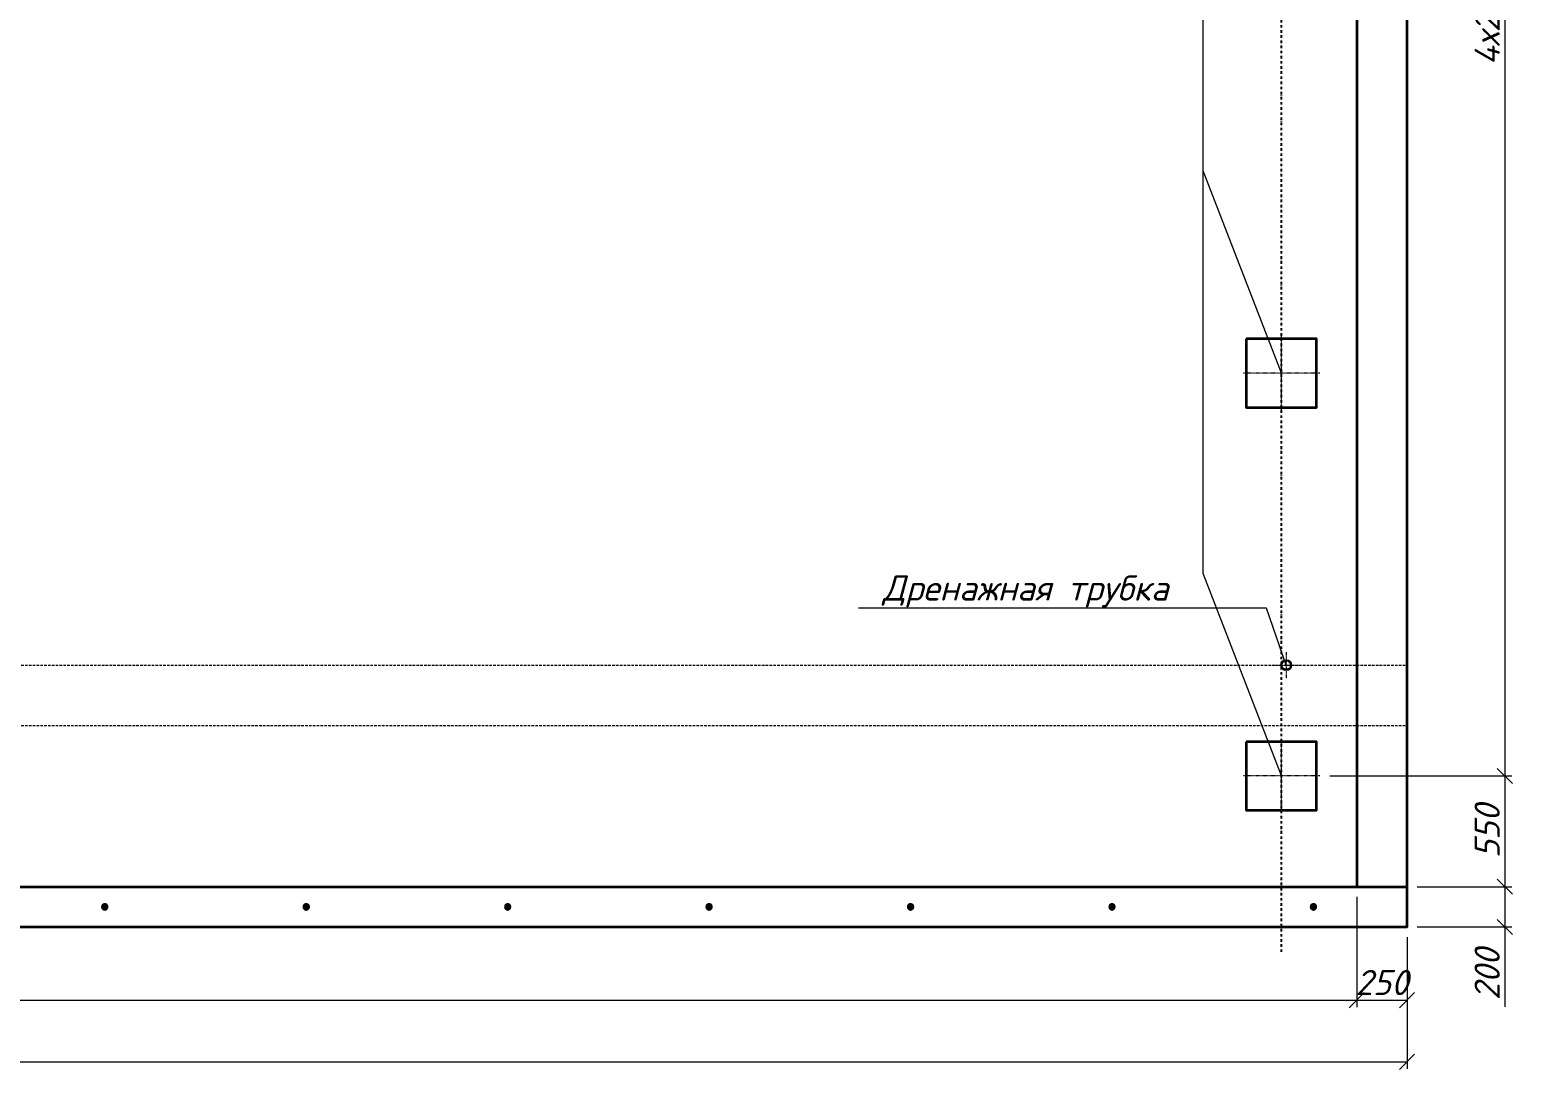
# Model space of a CAD drawing. Header units: millimetres. Extents: x 1000 to 42206, y 911 to 20189.
# Drawn here: x 34603 to 41963, y 911 to 6074 of the extents above; entities that cross this region are included whole.
import ezdxf
from ezdxf import colors
from ezdxf.entities.mleader import LeaderData, LeaderLine
from ezdxf.math import Vec2, Vec3

# ---------------------------------------------------------------- set-up
doc = ezdxf.new("R2010")
doc.units = ezdxf.units.MM
doc.set_wipeout_variables(frame=1)
doc.linetypes.add('DASHDOT', pattern=[25.4, 12.7, -6.35, 0, -6.35])
doc.linetypes.add('DASHED', pattern=[19.05, 12.7, -6.35])
doc.layers.add('$ Оси', color=20, linetype='DASHDOT')
doc.layers.add('$ Пунктир', color=3, linetype='DASHED')
for name, color, linetype, lineweight in [('$ Слои конструкции $', 7, 'Continuous', 35), ('$Выноски', 5, 'Continuous', 13), ('$Оси', 1, 'DASHDOT', 13), ('$Пунктир', 3, 'DASHED', 13), ('$Размеры', 5, 'Continuous', 13), ('$Слои конструкции', 7, 'Continuous', 35), ('$Тонкие', 8, 'Continuous', 13)]:
    doc.layers.add(name, color=color, linetype=linetype, lineweight=lineweight)
doc.styles.add('@ТРАНСПРОЕКТ', font='isocpeur.ttf', dxfattribs={"oblique": 15})
doc.dimstyles.new('@TN  1-50', dxfattribs={"dimscale": 50, "dimtxt": 2.5, "dimasz": 1.5, "dimexe": 0.7, "dimexo": 1, "dimgap": 0.5, "dimtad": 1, "dimdec": 0, "dimzin": 0, "dimdsep": 46, "dimtxsty": '@ТРАНСПРОЕКТ', "dimblk": 'OBLIQUE', "dimcen": 0, "dimclrd": 5, "dimclre": 5, "dimclrt": 5, "dimaunit": 1, "dimadec": 3, "dimazin": 0, "dimtfac": 1, "dimtdec": 0, "dimtofl": 0, "dimtmove": 0, "dimatfit": 3, "dimfxl": 1, "dimtolj": 1, "dimtzin": 0, "dimlwd": 13, "dimlwe": 13, "dimarcsym": 0})

# ---------------------------------------------------------------- blocks, each defined once
blk = doc.blocks.new('_Oblique')
at = {"color": 0, "linetype": 'ByBlock', "lineweight": -2}
blk.add_line((-0.5, -0.5), (0.5, 0.5), dxfattribs=at)
blk = doc.blocks.new('*D103')
at = {"layer": '$Размеры', "color": 5, "linetype": 'Continuous', "lineweight": 13, "transparency": 16777216}
for p, q in [((15510.9, 1568.1), (15510.9, 913.7)), ((41440.9, 1568.1), (41440.9, 913.7)), ((15510.9, 948.7), (41440.9, 948.7))]:
    blk.add_line(p, q, dxfattribs=at)
at = {"layer": 'Defpoints', "color": 0, "transparency": 16777216}
for p in [(15510.9, 1618.1), (41440.9, 1618.1), (41440.9, 948.7)]:
    blk.add_point(p, dxfattribs=at)
at = {"layer": '$Размеры', "color": 5, "lineweight": 13, "transparency": 16777216, "xscale": 75, "yscale": 75, "zscale": 75, "rotation": 180}
blk.add_blockref('_Oblique', (15510.9, 948.7), dxfattribs=at)
at = {"layer": '$Размеры', "color": 5, "lineweight": 13, "transparency": 16777216, "xscale": 75, "yscale": 75, "zscale": 75}
blk.add_blockref('_Oblique', (41440.9, 948.7), dxfattribs=at)
at = {"layer": '$Размеры', "color": 5, "transparency": 16777216, "insert": (28475.9, 1036.2), "char_height": 125, "attachment_point": 5, "style": '@ТРАНСПРОЕКТ'}
blk.add_mtext('\\A1;25930', dxfattribs=at)
blk = doc.blocks.new('*D112')
at = {"layer": '$Размеры', "color": 5, "linetype": 'Continuous', "lineweight": 13, "transparency": 16777216}
for p, q in [((41056.9, 10368.1), (41960.8, 10368.1)), ((41925.8, 10368.1), (41925.8, 2368.1)), ((41056.9, 2368.1), (41960.8, 2368.1))]:
    blk.add_line(p, q, dxfattribs=at)
at = {"layer": 'Defpoints', "color": 0, "transparency": 16777216}
for p in [(41006.9, 10368.1), (41006.9, 2368.1), (41925.8, 2368.1)]:
    blk.add_point(p, dxfattribs=at)
at = {"layer": '$Размеры', "color": 5, "lineweight": 13, "transparency": 16777216, "xscale": 75, "yscale": 75, "zscale": 75}
for p, rotation in [((41925.8, 10368.1), 90), ((41925.8, 2368.1), 270)]:
    blk.add_blockref('_Oblique', p, dxfattribs=dict(at, rotation=rotation))
at = {"layer": '$Размеры', "color": 5, "transparency": 16777216, "insert": (41838.3, 6368.1), "char_height": 125, "attachment_point": 5, "rotation": 90, "style": '@ТРАНСПРОЕКТ'}
blk.add_mtext('\\A1;4х2000=8000', dxfattribs=at)
blk = doc.blocks.new('*D113')
at = {"layer": '$Размеры', "color": 5, "linetype": 'Continuous', "lineweight": 13, "transparency": 16777216}
for p, q in [((41056.9, 2368.1), (41960.8, 2368.1)), ((41925.8, 2368.1), (41925.8, 1818.1)), ((41490.9, 1818.1), (41960.8, 1818.1))]:
    blk.add_line(p, q, dxfattribs=at)
at = {"layer": 'Defpoints', "color": 0, "transparency": 16777216}
for p in [(41006.9, 2368.1), (41440.9, 1818.1), (41925.8, 1818.1)]:
    blk.add_point(p, dxfattribs=at)
at = {"layer": '$Размеры', "color": 5, "lineweight": 13, "transparency": 16777216, "xscale": 75, "yscale": 75, "zscale": 75}
for p, rotation in [((41925.8, 2368.1), 90), ((41925.8, 1818.1), 270)]:
    blk.add_blockref('_Oblique', p, dxfattribs=dict(at, rotation=rotation))
at = {"layer": '$Размеры', "color": 5, "transparency": 16777216, "insert": (41838.3, 2093.1), "char_height": 125, "attachment_point": 5, "rotation": 90, "style": '@ТРАНСПРОЕКТ'}
blk.add_mtext('\\A1;550', dxfattribs=at)
blk = doc.blocks.new('*D114')
at = {"layer": '$Размеры', "color": 5, "linetype": 'Continuous', "lineweight": 13, "transparency": 16777216}
for p, q in [((41490.9, 1818.1), (41960.8, 1818.1)), ((41925.8, 1818.1), (41925.8, 1618.1)), ((41490.9, 1618.1), (41960.8, 1618.1)), ((41925.8, 1618.1), (41925.8, 1222.1))]:
    blk.add_line(p, q, dxfattribs=at)
at = {"layer": 'Defpoints', "color": 0, "transparency": 16777216}
for p in [(41440.9, 1818.1), (41440.9, 1618.1), (41925.8, 1618.1)]:
    blk.add_point(p, dxfattribs=at)
at = {"layer": '$Размеры', "color": 5, "lineweight": 13, "transparency": 16777216, "xscale": 75, "yscale": 75, "zscale": 75}
for p, rotation in [((41925.8, 1818.1), 90), ((41925.8, 1618.1), 270)]:
    blk.add_blockref('_Oblique', p, dxfattribs=dict(at, rotation=rotation))
at = {"layer": '$Размеры', "color": 5, "transparency": 16777216, "insert": (41838.3, 1382.6), "char_height": 125, "attachment_point": 5, "rotation": 90, "style": '@ТРАНСПРОЕКТ'}
blk.add_mtext('\\A1;200', dxfattribs=at)
blk = doc.blocks.new('*U8')
h = blk.add_hatch(color=114)
h.dxf.hatch_style = 2
h.paths.add_polyline_path([(-0.0125, 0, 1), (0.0125, 0, 1)])
h.paths.add_polyline_path([(-0.0022, 0.0046), (0.0019, 0.0046), (0.0031, 0.0091), (-0.001, 0.0091)], flags=24)
at = {"layer": '$ Слои конструкции $'}
blk.add_circle((0, 0), 0.0125, dxfattribs=at)
at = {"layer": 'Defpoints'}
blk.add_circle((0, 0), 0.0135, dxfattribs=at)
at = {"layer": 'Defpoints', "color": 250, "style": '@ТРАНСПРОЕКТ', "oblique": 15}
blk.add_text('25', height=0.003, dxfattribs=at).set_placement((-0.0024, 0.0057))
blk = doc.blocks.new('A$C57DF1AEC')
blk.add_wipeout([(-175, 170), (175, 170), (175, -170), (-175, -170)]).dxf.layer = '$Тонкие'
at = {"layer": '$Оси', "ltscale": 0.2}
for points in [[(0, -185), (0, 185)], [(-190, 0), (190, 0)]]:
    blk.add_lwpolyline(points, dxfattribs=at)
at = {"layer": '$Слои конструкции'}
blk.add_lwpolyline([(175, 170), (175, -170), (-175, -170), (-175, 170)], close=True, dxfattribs=at)
blk = doc.blocks.new('A$C56837E69')
at = {"layer": '$Слои конструкции', "xscale": -1}
for p in [(24576.1, 2185), (24576.1, 185)]:
    blk.add_blockref('A$C57DF1AEC', p, dxfattribs=at)
blk = doc.blocks.new('*D150')
at = {"layer": '$Размеры', "color": 5, "linetype": 'Continuous', "lineweight": 13, "transparency": 16777216}
for p, q in [((16060.9, 1768.1), (16060.9, 1219.8)), ((41190.9, 1768.1), (41190.9, 1219.8)), ((16060.9, 1254.8), (41190.9, 1254.8))]:
    blk.add_line(p, q, dxfattribs=at)
at = {"layer": 'Defpoints', "color": 0, "transparency": 16777216}
for p in [(16060.9, 1818.1), (41190.9, 1818.1), (41190.9, 1254.8)]:
    blk.add_point(p, dxfattribs=at)
at = {"layer": '$Размеры', "color": 5, "lineweight": 13, "transparency": 16777216, "xscale": 75, "yscale": 75, "zscale": 75, "rotation": 180}
blk.add_blockref('_Oblique', (16060.9, 1254.8), dxfattribs=at)
at = {"layer": '$Размеры', "color": 5, "lineweight": 13, "transparency": 16777216, "xscale": 75, "yscale": 75, "zscale": 75}
blk.add_blockref('_Oblique', (41190.9, 1254.8), dxfattribs=at)
at = {"layer": '$Размеры', "color": 5, "transparency": 16777216, "insert": (28625.9, 1342.3), "char_height": 125, "attachment_point": 5, "style": '@ТРАНСПРОЕКТ'}
blk.add_mtext('\\A1;25130', dxfattribs=at)
blk = doc.blocks.new('*D151')
at = {"layer": '$Размеры', "color": 5, "linetype": 'Continuous', "lineweight": 13, "transparency": 16777216}
for p, q in [((41190.9, 1768.1), (41190.9, 1219.8)), ((41440.9, 1568.1), (41440.9, 1219.8)), ((41190.9, 1254.8), (41440.9, 1254.8))]:
    blk.add_line(p, q, dxfattribs=at)
at = {"layer": 'Defpoints', "color": 0, "transparency": 16777216}
for p in [(41190.9, 1818.1), (41440.9, 1618.1), (41440.9, 1254.8)]:
    blk.add_point(p, dxfattribs=at)
at = {"layer": '$Размеры', "color": 5, "lineweight": 13, "transparency": 16777216, "xscale": 75, "yscale": 75, "zscale": 75, "rotation": 180}
blk.add_blockref('_Oblique', (41190.9, 1254.8), dxfattribs=at)
at = {"layer": '$Размеры', "color": 5, "lineweight": 13, "transparency": 16777216, "xscale": 75, "yscale": 75, "zscale": 75}
blk.add_blockref('_Oblique', (41440.9, 1254.8), dxfattribs=at)
at = {"layer": '$Размеры', "color": 5, "transparency": 16777216, "insert": (41315.9, 1342.3), "char_height": 125, "attachment_point": 5, "style": '@ТРАНСПРОЕКТ'}
blk.add_mtext('\\A1;250', dxfattribs=at)
blk = doc.blocks.new('_NONE')

msp = doc.modelspace()

# ---------------------------------------------------------------- linework, layer by layer
at = {"layer": '$Слои конструкции'}
for points in [[(15510.9, 11118.1), (15510.9, 1618.1), (41440.9, 1618.1), (41440.9, 11118.1), (15510.9, 11118.1)], [(41190.9, 10918.1), (41190.9, 1818.1)], [(15510.9, 1818.1), (41440.9, 1818.1)]]:
    msp.add_lwpolyline(points, dxfattribs=at)

# ---------------------------------------------------------------- block references
at = {"layer": '$ Слои конструкции $', "xscale": -1000, "yscale": 1000, "zscale": 1000, "rotation": 180}
for p in [(34975.9, 1718.1), (35975.9, 1718.1), (36975.9, 1718.1), (37975.9, 1718.1), (38975.9, 1718.1), (39975.9, 1718.1), (40975.9, 1718.1)]:
    msp.add_blockref('*U8', p, dxfattribs=at)

# ---------------------------------------------------------------- dimensions: what is measured, and where the dimension line sits
at = {"layer": '$Размеры'}
dim = msp.add_linear_dim(base=(41925.8, 2368.1), p1=(41006.9, 10368.1), p2=(41006.9, 2368.1), angle=90, text='4х2000=<>', dimstyle='@TN  1-50', dxfattribs=at)
dim.commit()
dim.dimension.update_dxf_attribs({"geometry": '*D112', "text_midpoint": (41838.3, 6368.1)})
for base, p1, p2, picture, middle in [((41925.8, 1818.1), (41006.9, 2368.1), (41440.9, 1818.1), '*D113', (41838.3, 2093.1)), ((41925.8, 1618.1), (41440.9, 1818.1), (41440.9, 1618.1), '*D114', (41838.3, 1382.6))]:
    dim = msp.add_linear_dim(base=base, p1=p1, p2=p2, angle=90, dimstyle='@TN  1-50', dxfattribs=at)
    dim.commit()
    dim.dimension.update_dxf_attribs({"geometry": picture, "text_midpoint": middle})
dim = msp.add_linear_dim(base=(41190.9, 1254.8), p1=(16060.9, 1818.1), p2=(41190.9, 1818.1), dimstyle='@TN  1-50', dxfattribs=at)
dim.commit()
dim.dimension.update_dxf_attribs({"geometry": '*D150', "text_midpoint": (28625.9, 1342.3)})
for base, p1, picture, middle in [((41440.9, 1254.8), (41190.9, 1818.1), '*D151', (41315.9, 1254.8)), ((41440.9, 948.7), (15510.9, 1618.1), '*D103', (28475.9, 948.7))]:
    dim = msp.add_linear_dim(base=base, p1=p1, p2=(41440.9, 1618.1), dimstyle='@TN  1-50', dxfattribs=at)
    dim.commit()
    dim.dimension.update_dxf_attribs({"geometry": picture, "text_midpoint": middle, "dimtype": 160})

# ---------------------------------------------------------------- next in the draw order: block references
at = {"layer": '$Слои конструкции'}
msp.add_blockref('A$C56837E69', (16240.8, 2183.1), dxfattribs=at)

# ---------------------------------------------------------------- next in the draw order: linework, layer by layer
at = {"layer": '$ Оси'}
msp.add_lwpolyline([(40816.9, 1494.1), (40816.9, 11331)], dxfattribs=at)
at = {"layer": '$ Пунктир'}
msp.add_circle((40840.8, 2918.1), 22, dxfattribs=at)
at = {"layer": '$Выноски'}
for points in [[(40429.3, 3372.6), (40429.3, 11372.6)], [(40816.9, 4368.2), (40429.3, 5372.6)], [(40816.9, 2368.2), (40429.3, 3372.6)]]:
    msp.add_lwpolyline(points, dxfattribs=at)
at = {"layer": '$Оси', "ltscale": 0.2}
for p, q in [((40840.8, 2982.4), (40840.8, 2853.9)), ((40769.6, 2918.1), (40911.9, 2918.1))]:
    msp.add_line(p, q, dxfattribs=at)
at = {"layer": '$Пунктир'}
for points in [[(15510.9, 2918.1), (41440.9, 2918.1)], [(15510.9, 2618.1), (41440.9, 2618.1)]]:
    msp.add_lwpolyline(points, dxfattribs=at)
msp.add_circle((40840.8, 2918.1), 25)

# ---------------------------------------------------------------- next in the draw order: leaders
at = {"layer": '$Выноски'}
ml = msp.add_multileader_mtext('Standard', dxfattribs=at)
ml.set_content('Дренажная трубка', color=256, style='@ТРАНСПРОЕКТ')
ml.set_leader_properties(color=256, linetype='ByLayer', lineweight=13)
ml.set_arrow_properties(name='NONE')
ml.build(insert=Vec2(0, 0))
ml.multileader.update_dxf_attribs({"text_left_attachment_type": 6, "text_right_attachment_type": 6, "dogleg_length": 1.12, "arrow_head_size": 100, "scale": 50})
ctx = ml.context
ctx.base_point, ctx.scale, ctx.char_height, ctx.arrow_head_size, ctx.landing_gap_size, ctx.plane_origin = Vec3(38784, 3201.4), 50, 125, 100, 6.25, Vec3(42168.4, 3235.3)
ctx.left_attachment, ctx.right_attachment, ctx.text_align_type = 6, 6, 1
notes = []
notes.append((ctx, [(0, (1, 1, 0), (40742.5, 3201.4), (-1, 0), 432.5, [(0, [(40840.8, 2918.1)], 0, []), (1, [(40840.8, 2918.1)], 0, []), (2, [(40840.8, 2918.1)], 0, []), (3, [(40840.8, 2918.1)], 0, []), (4, [(40840.8, 2918.1)], 0, []), (5, [(40840.8, 2918.1)], 0, []), (6, [(40840.8, 2918.1)], 0, []), (7, [(40840.8, 2918.1)], 0, []), (8, [(40840.8, 2918.1)], 0, [])])]))
ctx.mtext.insert, ctx.mtext.alignment, ctx.mtext.flow_direction = Vec3(39547, 3363.9), 2, 5
for ctx, leaders in notes:
    for number, flags, end, landing, length, lines in leaders:
        leader = LeaderData()
        leader.index, (leader.has_last_leader_line, leader.has_dogleg_vector, leader.attachment_direction) = number, flags
        leader.last_leader_point, leader.dogleg_vector, leader.dogleg_length = Vec3(end), Vec3(landing), length
        for number, points, colour, breaks in lines:
            line = LeaderLine()
            line.index, line.vertices, line.color, line.breaks = number, Vec3.list(points), colors.encode_raw_color(colour), breaks
            leader.lines.append(line)
        ctx.leaders.append(leader)

doc.saveas('drawing.dxf')
